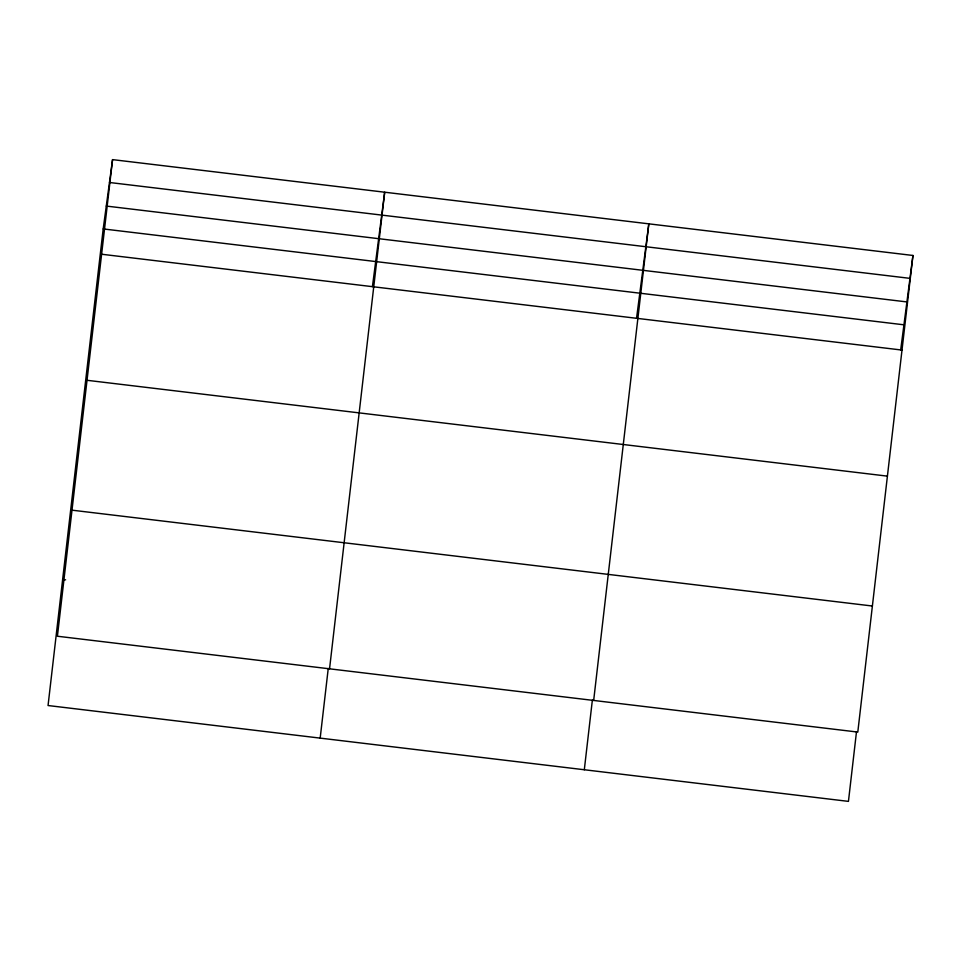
<?xml version="1.0" encoding="UTF-8"?>
<svg xmlns="http://www.w3.org/2000/svg" width="961" height="961" viewBox="0 0 961 961"><rect width="100%" height="100%" fill="white"/><g stroke="black" fill="none" stroke-linecap="round" stroke-linejoin="round"><path stroke-width="1.44" d="M112.557 159.622L57.408 636.23L857.801 732.078L912.95 255.47L112.557 159.622L103.199 228.922L48.05 705.53L848.443 801.378L856.503 731.669M320.181 738.12L328.254 668.412M372.424 286.642L384.688 192.212L329.551 668.82M584.312 769.749L592.372 700.04M636.554 318.271L648.819 223.841L593.67 700.449M900.685 349.9L912.95 255.47M109.47 182.494L909.863 278.342M106.287 206.062L906.679 301.898M103.199 228.922L903.592 324.77M101.614 254.233L902.007 350.08M87.031 380.292L887.423 476.139M72.003 510.171L872.396 606.019M62.633 579.471L65.612 579.831"/></g></svg>
